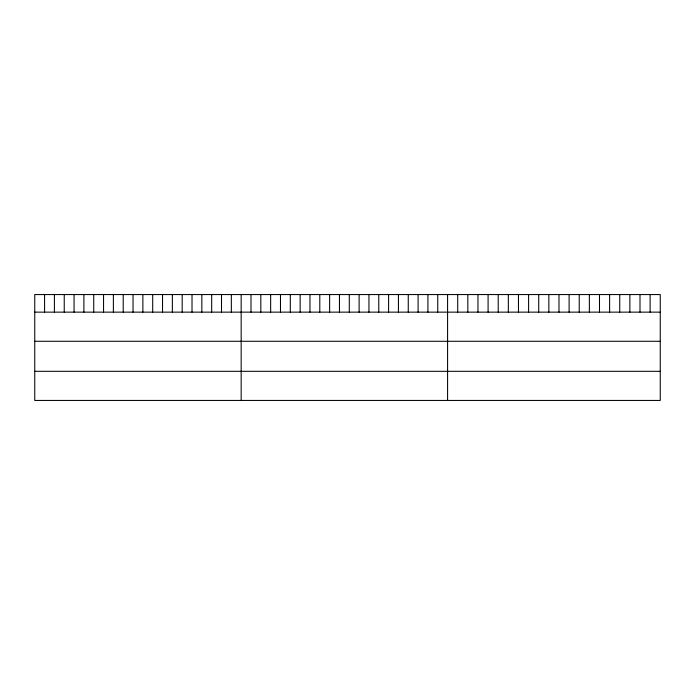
<?xml version="1.0" encoding="UTF-8"?>
<svg xmlns="http://www.w3.org/2000/svg" width="695" height="695" viewBox="0 0 695 695"><rect width="100%" height="100%" fill="white"/><g stroke="black" fill="none" stroke-linecap="round" stroke-linejoin="round"><path stroke-width="1.04" d="M660.25 312.142L660.25 400.442L34.75 400.442L34.75 294.558L660.25 294.558L660.25 312.142L34.75 312.142M34.75 341.28L660.25 341.28M34.75 371.304L660.25 371.304M650.12 294.558L650.12 312.142M639.999 294.558L639.999 312.142M629.87 294.558L629.87 312.142M619.74 294.558L619.74 312.142M609.611 294.558L609.611 312.142M599.49 294.558L599.49 312.142M589.36 294.558L589.36 312.142M579.23 294.558L579.23 312.142M569.109 294.558L569.109 312.142M558.98 294.558L558.98 312.142M548.85 294.558L548.85 312.142M538.721 294.558L538.721 312.142M528.6 294.558L528.6 312.142M518.47 294.558L518.47 312.142M508.34 294.558L508.34 312.142M498.219 294.558L498.219 312.142M488.09 294.558L488.09 312.142M477.96 294.558L477.96 312.142M467.831 294.558L467.831 312.142M457.71 294.558L457.71 312.142M447.58 294.558L447.58 400.442M437.754 294.558L437.754 312.142M427.92 294.558L427.92 312.142M418.095 294.558L418.095 312.142M408.26 294.558L408.26 312.142M398.435 294.558L398.435 312.142M388.601 294.558L388.601 312.142M378.775 294.558L378.775 312.142M368.949 294.558L368.949 312.142M359.115 294.558L359.115 312.142M349.29 294.558L349.29 312.142M339.455 294.558L339.455 312.142M329.63 294.558L329.63 312.142M319.796 294.558L319.796 312.142M309.97 294.558L309.97 312.142M300.144 294.558L300.144 312.142M290.31 294.558L290.31 312.142M280.485 294.558L280.485 312.142M270.65 294.558L270.65 312.142M260.825 294.558L260.825 312.142M250.991 294.558L250.991 312.142M241.165 294.558L241.165 400.442M231.339 294.558L231.339 312.142M221.505 294.558L221.505 312.142M211.68 294.558L211.68 312.142M201.845 294.558L201.845 312.142M192.02 294.558L192.02 312.142M182.186 294.558L182.186 312.142M172.36 294.558L172.36 312.142M162.534 294.558L162.534 312.142M152.7 294.558L152.7 312.142M142.875 294.558L142.875 312.142M133.04 294.558L133.04 312.142M123.215 294.558L123.215 312.142M113.381 294.558L113.381 312.142M103.555 294.558L103.555 312.142M93.729 294.558L93.729 312.142M83.895 294.558L83.895 312.142M74.07 294.558L74.07 312.142M64.235 294.558L64.235 312.142M54.41 294.558L54.41 312.142M44.576 294.558L44.576 312.142"/></g></svg>
